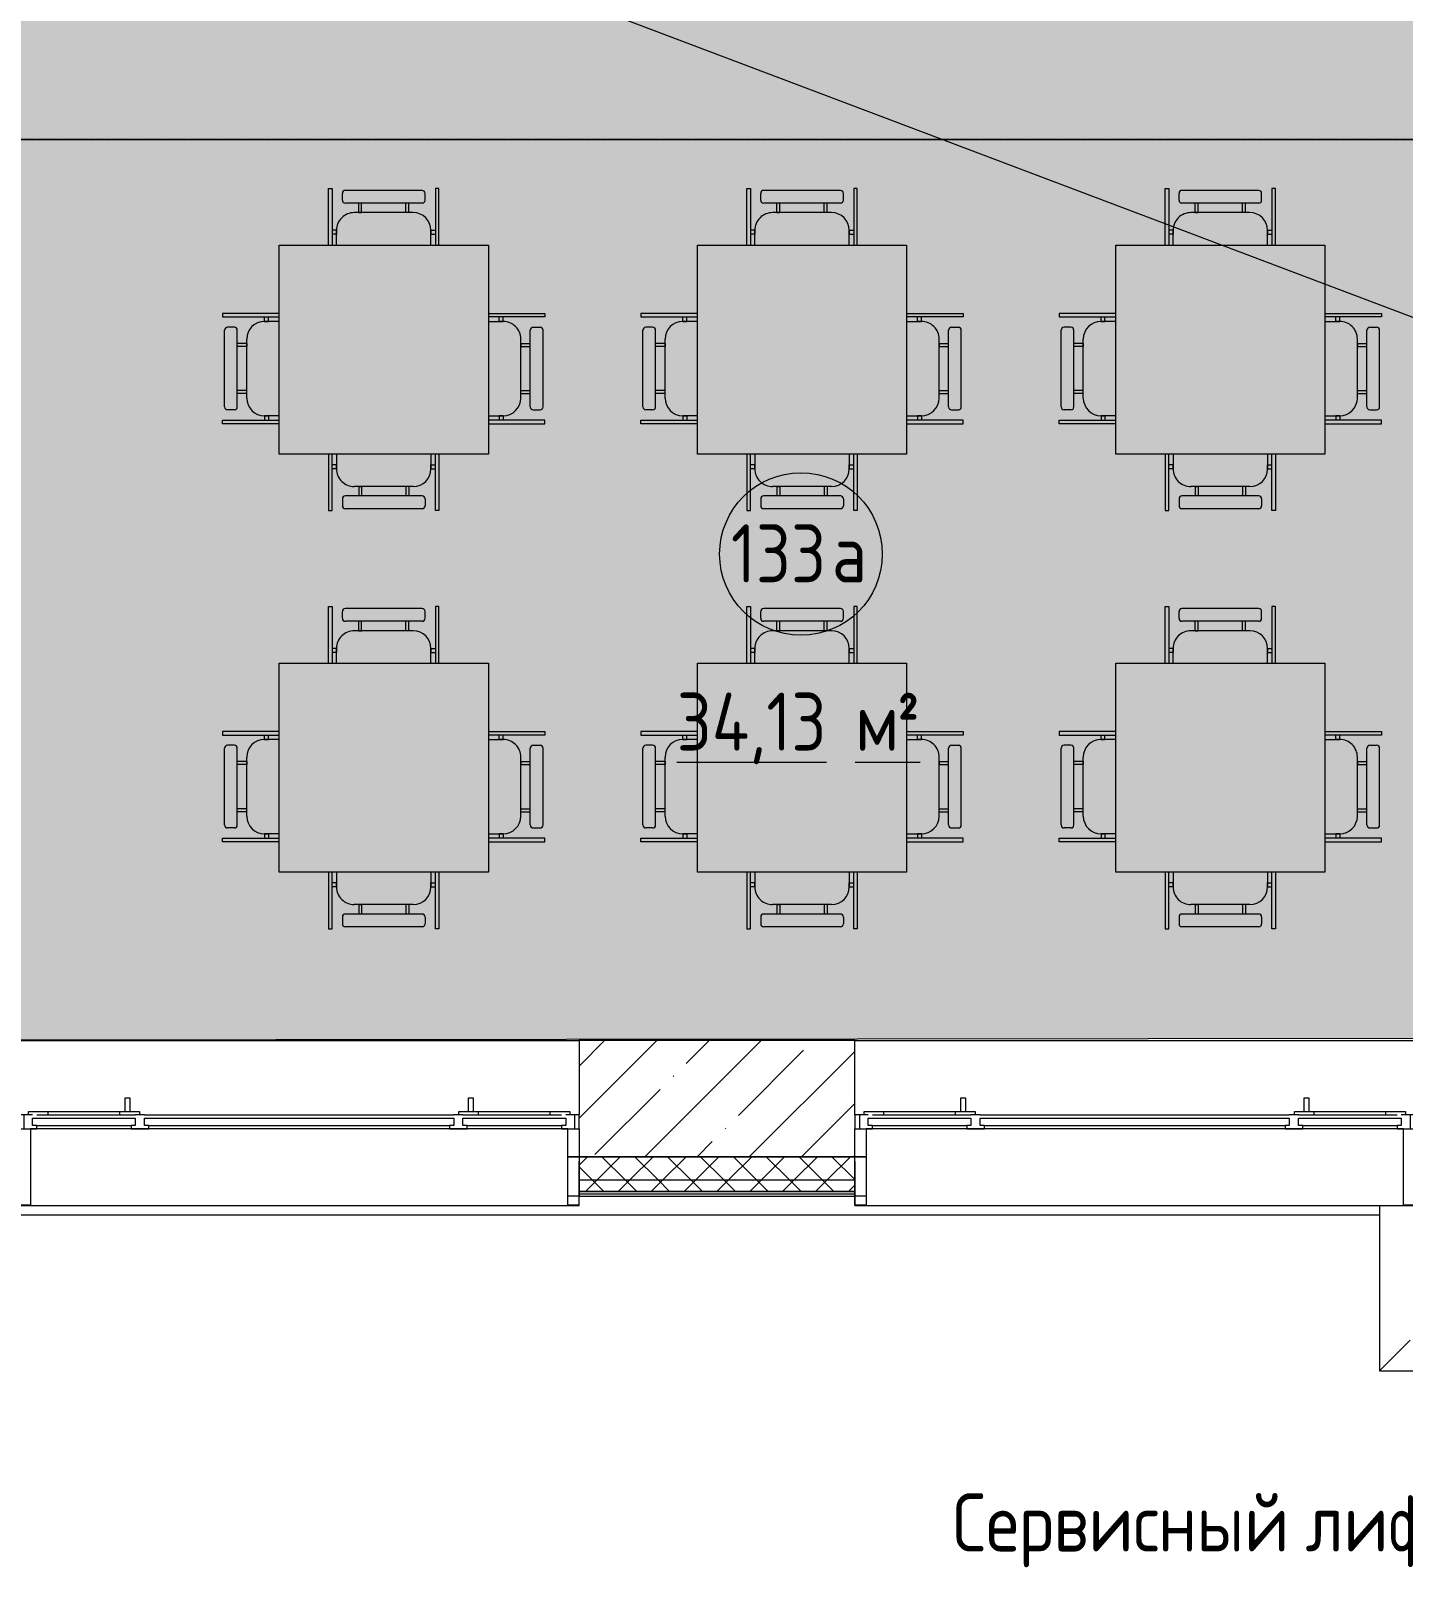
# Model space of a CAD drawing. Header units: millimetres. Extents: x -515342 to 330399, y -224905 to 507333.
# Drawn here: x -300684 to -294778, y -34891 to -28276 of the extents above; entities that cross this region are included whole.
import ezdxf

# ---------------------------------------------------------------- set-up
doc = ezdxf.new("R2010")
doc.units = ezdxf.units.MM
doc.linetypes.add('ASVP_Штриховая_ш3 п1_5', pattern=[4.5, 3, -1.5])
doc.layers.get('0').update_dxf_attribs({"lineweight": 0})
for name, color, linetype, lineweight in [('_ Окна', 7, 'Continuous', 0), ('Аннотация', 7, 'Continuous', 0), ('Витраж', 7, 'Continuous', 0), ('Линии разделители', 7, 'ASVP_Штриховая_ш3 п1_5', 0), ('Марки помещений', 7, 'Continuous', 0), ('Мебель', 7, 'Continuous', 0), ('Ограждение', 7, 'Continuous', 0), ('Окна', 7, 'Continuous', 0), ('Перекрытие', 7, 'Continuous', 0), ('Стены внутренние', 7, 'Continuous', 0), ('Стены наружные', 7, 'Continuous', 0), ('Стены несущие', 7, 'Continuous', 0), ('Стены отделка', 7, 'Continuous', 0), ('Стены штриховка', 7, 'Continuous', 0), ('экспертиза ДУ', 1, 'Continuous', 0), ('экспертиза условные обозначения', 1, 'Continuous', 0)]:
    doc.layers.add(name, color=color, linetype=linetype, lineweight=lineweight)
doc.styles.add('GOST Common_1', font='', dxfattribs={"width": 0.9, "height": 250})
doc.styles.add('GOST Common_2', font='', dxfattribs={"width": 0.9, "height": 250})
doc.styles.get('GOST Common_1').set_extended_font_data('GOST Common')
doc.styles.get('GOST Common_2').set_extended_font_data('GOST Common')
pattern_1 = [(45, (0, 0), (-70.71068, 70.71068), []), (135, (0, 0), (-70.71068, -70.71068), [])]

# ---------------------------------------------------------------- blocks, each defined once
blk = doc.blocks.new('Окно_ПВХ_3Створки_1Фрамуга-верх - АР_Окно_ОП_1820_h_х2370_3ст2фр-в-9695517-О_АР_П_1_0_000_План 1 этажа')
at = {"layer": '_ Окна'}
for p, q in [((-1129, 130), (-1205, 130)), ((-1205, 130), (-1205, 70)), ((-1205, 70), (-1147, 70)), ((-1185, 70), (-1185, 130)), ((-1165, 56), (-1165, 70)), ((-1147, 84), (-1147, 116)), ((-1147, 116), (-1129, 116)), ((-705, 84), (-1147, 84)), ((-1129, 116), (-1129, 130)), ((-723, 116), (-1129, 116)), ((-1080, 70), (-1080, 56)), ((-772, 70), (-772, 56)), ((-647, 130), (-723, 130)), ((-723, 130), (-723, 116)), ((-723, 116), (-705, 116)), ((-705, 116), (-705, 84)), ((-705, 70), (-665, 70)), ((-687, 70), (-687, 56)), ((-665, 84), (-665, 116)), ((-665, 116), (-647, 116)), ((665, 84), (-665, 84)), ((-647, 116), (-647, 130)), ((647, 116), (-647, 116)), ((723, 130), (647, 130)), ((647, 130), (647, 116)), ((647, 116), (665, 116)), ((665, 116), (665, 84)), ((665, 70), (705, 70)), ((687, 56), (687, 70)), ((705, 84), (705, 116)), ((705, 116), (723, 116)), ((1147, 84), (705, 84)), ((723, 116), (723, 130)), ((1129, 116), (723, 116)), ((772, 70), (772, 56)), ((1080, 70), (1080, 56)), ((1129, 130), (1129, 116)), ((1205, 130), (1129, 130)), ((1129, 116), (1147, 116)), ((1147, 116), (1147, 84)), ((1147, 70), (1205, 70)), ((1165, 70), (1165, 56)), ((1185, 70), (1185, 130)), ((1205, 70), (1205, 130)), ((-1080, 56), (-1165, 56)), ((-687, 56), (-772, 56)), ((772, 56), (687, 56)), ((1165, 56), (1080, 56))]:
    blk.add_line(p, q, dxfattribs=at)
at = {"layer": 'Окна'}
for p, q in [((-1129, 130), (-723, 130)), ((-705, 70), (-1129, 70)), ((665, 70), (-665, 70)), ((-647, 130), (647, 130)), ((1129, 70), (705, 70)), ((723, 130), (1129, 130)), ((-772, 56), (-1080, 56)), ((-748.5, -4), (-748.5, 56)), ((-728.5, 56), (-728.5, -4)), ((728.5, -4), (728.5, 56)), ((748.5, 56), (748.5, -4)), ((1080, 56), (772, 56)), ((-728.5, -4), (-748.5, -4)), ((748.5, -4), (728.5, -4))]:
    blk.add_line(p, q, dxfattribs=at)
blk = doc.blocks.new('Окно_ПВХ_3Створки_1Фрамуга-верх - АР_Окно_ОП_1820_h_х2370_3ст2фр-в-9801112-О_АР_П_1_0_000_План 1 этажа')
at = {"layer": '_ Окна'}
for p, q in [((-1129, 130), (-1205, 130)), ((-1205, 130), (-1205, 70)), ((-1205, 70), (-1147, 70)), ((-1185, 70), (-1185, 130)), ((-1165, 56), (-1165, 70)), ((-1147, 84), (-1147, 116)), ((-1147, 116), (-1129, 116)), ((-705, 84), (-1147, 84)), ((-1129, 116), (-1129, 130)), ((-723, 116), (-1129, 116)), ((-1080, 70), (-1080, 56)), ((-772, 70), (-772, 56)), ((-647, 130), (-723, 130)), ((-723, 130), (-723, 116)), ((-723, 116), (-705, 116)), ((-705, 116), (-705, 84)), ((-705, 70), (-665, 70)), ((-687, 70), (-687, 56)), ((-665, 84), (-665, 116)), ((-665, 116), (-647, 116)), ((665, 84), (-665, 84)), ((-647, 116), (-647, 130)), ((647, 116), (-647, 116)), ((723, 130), (647, 130)), ((647, 130), (647, 116)), ((647, 116), (665, 116)), ((665, 116), (665, 84)), ((665, 70), (705, 70)), ((687, 56), (687, 70)), ((705, 84), (705, 116)), ((705, 116), (723, 116)), ((1147, 84), (705, 84)), ((723, 116), (723, 130)), ((1129, 116), (723, 116)), ((772, 70), (772, 56)), ((1080, 70), (1080, 56)), ((1129, 130), (1129, 116)), ((1205, 130), (1129, 130)), ((1129, 116), (1147, 116)), ((1147, 116), (1147, 84)), ((1147, 70), (1205, 70)), ((1165, 70), (1165, 56)), ((1185, 70), (1185, 130)), ((1205, 70), (1205, 130)), ((-1080, 56), (-1165, 56)), ((-687, 56), (-772, 56)), ((772, 56), (687, 56)), ((1165, 56), (1080, 56))]:
    blk.add_line(p, q, dxfattribs=at)
at = {"layer": 'Окна'}
for p, q in [((-1129, 130), (-723, 130)), ((-705, 70), (-1129, 70)), ((665, 70), (-665, 70)), ((-647, 130), (647, 130)), ((1129, 70), (705, 70)), ((723, 130), (1129, 130)), ((-772, 56), (-1080, 56)), ((-748.5, -4), (-748.5, 56)), ((-728.5, 56), (-728.5, -4)), ((728.5, -4), (728.5, 56)), ((748.5, 56), (748.5, -4)), ((1080, 56), (772, 56)), ((-728.5, -4), (-748.5, -4)), ((748.5, -4), (728.5, -4))]:
    blk.add_line(p, q, dxfattribs=at)
blk = doc.blocks.new('Прямоугольный импост - АР_Откос_Металлический_50х330 Белый Левый-V35-О_АР_П_1_0_000_План 1 этажа')
at = {"layer": 'Витраж'}
for p, q in [((79974.6, 2594.9), (77664.6, 2594.9)), ((77664.6, 2264.9), (79974.6, 2264.9))]:
    blk.add_line(p, q, dxfattribs=at)
blk = doc.blocks.new('Прямоугольный импост - АР_Откос_Металлический_50х330 Белый Правый-V33-О_АР_П_1_0_000_План 1 этажа')
at = {"layer": 'Витраж', "lineweight": 18}
for p, q in [((-50, -40), (-50, 290)), ((-50, 290), (-49, 290)), ((-49, 290), (-49, -39)), ((-1, -39), (-1, 150)), ((-1, 150), (0, 150)), ((0, 150), (0, -40)), ((0, -40), (-50, -40)), ((-49, -39), (-1, -39))]:
    blk.add_line(p, q, dxfattribs=at)
blk = doc.blocks.new('Прямоугольный импост - АР_Откос_Металлический_50х330 Белый Левый-V34-О_АР_П_1_0_000_План 1 этажа')
at = {"layer": 'Витраж', "lineweight": 18}
for p, q in [((-50, 290), (-50, -40)), ((-49, 290), (-50, 290)), ((-49, -39), (-49, 290)), ((0, 150), (-1, 150)), ((-1, 150), (-1, -39)), ((0, -40), (0, 150)), ((-50, -40), (0, -40)), ((-1, -39), (-49, -39))]:
    blk.add_line(p, q, dxfattribs=at)
blk = doc.blocks.new('Прямоугольный импост - АР_Откос_Металлический_50х330 Коричневый Левый-9899771-О_АР_П_1_0_000_План 1 этажа')
at = {"layer": 'Витраж'}
for p, q in [((76378.8, 2594.9), (74068.8, 2594.9)), ((74068.8, 2264.9), (76378.8, 2264.9))]:
    blk.add_line(p, q, dxfattribs=at)
blk = doc.blocks.new('Прямоугольный импост - АР_Откос_Металлический_50х330 Коричневый Правый-9899914-О_АР_П_1_0_000_План 1 этажа')
at = {"layer": 'Витраж', "lineweight": 18}
for p, q in [((-50, -40), (-50, 290)), ((-50, 290), (-49, 290)), ((-49, 290), (-49, -39)), ((-1, -39), (-1, 150)), ((-1, 150), (0, 150)), ((0, 150), (0, -40)), ((0, -40), (-50, -40)), ((-49, -39), (-1, -39))]:
    blk.add_line(p, q, dxfattribs=at)
blk = doc.blocks.new('Прямоугольный импост - АР_Откос_Металлический_50х330 Коричневый Левый-9899768-О_АР_П_1_0_000_План 1 этажа')
at = {"layer": 'Витраж', "lineweight": 18}
for p, q in [((-50, 290), (-50, -40)), ((-49, 290), (-50, 290)), ((-49, -39), (-49, 290)), ((0, 150), (-1, 150)), ((-1, 150), (-1, -39)), ((0, -40), (0, 150)), ((-50, -40), (0, -40)), ((-1, -39), (-49, -39))]:
    blk.add_line(p, q, dxfattribs=at)
blk = doc.blocks.new('Ограждение - Ограждение-9978475-О_АР_П_1_0_000_План 1 этажа')
at = {"layer": 'Ограждение'}
blk.add_line((79872.6, 2223), (61050, 2223), dxfattribs=at)
blk = doc.blocks.new('Ограждение - Ограждение-9985969-О_АР_П_1_0_000_План 1 этажа')
at = {"layer": 'Ограждение'}
for p, q in [((79872.6, 2264.9), (79872.6, 1552.9)), ((81911.6, 1552.9), (81911.6, 2304.9)), ((79872.6, 1552.9), (80004.6, 1684.9)), ((81911.6, 1552.9), (81779.6, 1684.9)), ((79872.6, 1552.9), (81911.6, 1552.9))]:
    blk.add_line(p, q, dxfattribs=at)
blk = doc.blocks.new('СД_Люблино_Фасады_rvt-1-О_АР_П_1_0_000_План 1 этажа')
at = {"layer": 'Стены внутренние'}
h = blk.add_hatch(dxfattribs=at)
h.set_pattern_fill('FP_1', color=256, style=0, pattern_type=2)
h.set_pattern_definition([(45, (0, 0), (-224.5064, 224.5064), []), (45, (224.5, 0), (-224.5064, 224.5064), [396.875, -79.375, 3.353, -76.022])])
h.paths.add_polyline_path([(80024.6, 2475), (82424.6, 2475), (82424.6, 2975), (80024.6, 2975), (80024.6, 2595)])
h.paths.add_polyline_path([(84034.6, 2475), (85825, 2475), (85825, 2975), (84034.6, 2975), (84034.6, 2595)])
h.paths.add_polyline_path([(77241.8, 2475), (77614.6, 2475), (77614.6, 2975), (76428.8, 2975), (76428.8, 2475)])
h.paths.add_polyline_path([(71654.3, 2475), (74018.8, 2475), (74018.8, 2975), (71654.3, 2975), (71654.3, 2595)])
h.paths.add_polyline_path([(70044.3, 2475), (70044.3, 2975), (68833.2, 2975), (68833.2, 2475), (69547.1, 2475)])
h.paths.add_polyline_path([(66581.6, 2475), (67223.2, 2475), (67223.2, 2975), (66055, 2975), (66055, 2475)])
h.paths.add_polyline_path([(63916.6, 2475), (64445, 2475), (64445, 2975), (63279.5, 2975), (63279.5, 2475)])
h.paths.add_polyline_path([(59655, 2475), (61669.5, 2475), (61669.5, 2975), (59655, 2974.9)])
at = {"layer": 'Стены наружные'}
h = blk.add_hatch(dxfattribs=at)
h.set_pattern_fill('FP_10', color=256, style=0, pattern_type=2)
h.set_pattern_definition(pattern_1)
h.paths.add_polyline_path([(71654.3, 2374.9), (74018.8, 2374.9), (74018.8, 2474.9), (71654.3, 2474.9), (71654.3, 2460.4)])
h.paths.add_polyline_path([(77614.6, 2374.9), (77614.6, 2474.9), (76428.8, 2474.9), (76428.8, 2374.9), (77241.8, 2374.9)])
h.paths.add_polyline_path([(63279.5, 2374.9), (64445, 2374.9), (64445, 2474.9), (63279.5, 2474.9), (63279.5, 2460.4)])
h.paths.add_polyline_path([(60363.2, 2374.9), (61669.5, 2374.9), (61669.5, 2474.9), (60325, 2474.9), (60325, 2374.9)])
h.paths.add_polyline_path([(66581.6, 2374.9), (67223.2, 2374.9), (67223.2, 2474.9), (66055, 2474.9), (66055, 2374.9)])
h.paths.add_polyline_path([(60265, 2374.9), (60315, 2374.9), (60315, 2474.9), (60165, 2474.9), (60165, 2374.9)])
h.paths.add_polyline_path([(70044.3, 2374.9), (70044.3, 2474.9), (68833.2, 2474.9), (68833.2, 2374.9), (69246.7, 2374.9)])
h = blk.add_hatch(dxfattribs=at)
h.set_pattern_fill('FP_10', color=256, style=0, pattern_type=2)
h.set_pattern_definition(pattern_1)
h.paths.add_polyline_path([(77241.8, 2324.9), (77614.6, 2324.9), (77614.6, 2374.9), (76428.8, 2374.9), (76428.8, 2324.9)])
h.paths.add_polyline_path([(63279.5, 2324.9), (64445, 2324.9), (64445, 2374.9), (63279.5, 2374.9)])
h.paths.add_polyline_path([(73688.4, 2324.9), (74018.8, 2324.9), (74018.8, 2374.9), (71654.3, 2374.9), (71654.3, 2324.9), (71911.7, 2324.9)])
h.paths.add_polyline_path([(66055, 2324.9), (67223.2, 2324.9), (67223.2, 2374.9), (66055, 2374.9)])
h.paths.add_polyline_path([(68833.2, 2324.9), (70044.3, 2324.9), (70044.3, 2374.9), (68833.2, 2374.9)])
h.paths.add_polyline_path([(60325, 2324.9), (61669.5, 2324.9), (61669.5, 2374.9), (60325, 2374.9)])
h.paths.add_polyline_path([(60265, 2324.9), (60315, 2324.9), (60315, 2374.9), (60265, 2374.9)])
at = {"layer": 'Стены внутренние'}
for p, q in [((74018.8, 2975), (76428.8, 2975)), ((77614.6, 2975), (80024.6, 2975)), ((76428.8, 2475), (76379.8, 2475)), ((77663.6, 2475), (77614.6, 2475)), ((76428, 2304.9), (76379.7, 2304.9)), ((77663.7, 2304.9), (77615.4, 2304.9))]:
    blk.add_line(p, q, dxfattribs=at)
at = {"layer": 'Стены наружные'}
for p, q in [((76379.8, 2474.9), (76428.8, 2474.9)), ((77614.6, 2474.9), (77663.6, 2474.9))]:
    blk.add_line(p, q, dxfattribs=at)
at = {"layer": 'Стены несущие'}
for p, q in [((77614.6, 2975), (76428.8, 2975)), ((76428.8, 2975), (76428.8, 2655)), ((77614.6, 2655), (77614.6, 2975)), ((76428.8, 2595), (76428.8, 2475)), ((77614.6, 2475), (77614.6, 2595)), ((76428.8, 2475), (77614.6, 2475))]:
    blk.add_line(p, q, dxfattribs=at)
at = {"layer": 'Стены отделка', "lineweight": 9}
for p, q in [((77614.6, 2474.9), (76428.8, 2474.9)), ((76428.8, 2474.9), (76428.8, 2374.9)), ((77614.6, 2374.9), (77614.6, 2474.9)), ((76428.8, 2374.9), (76428.8, 2324.9)), ((76428.8, 2324.9), (76428.8, 2314.9)), ((77614.6, 2324.9), (77614.6, 2374.9)), ((77614.6, 2314.9), (77614.6, 2324.9)), ((76428.8, 2314.9), (76428.8, 2304.9)), ((76428.8, 2304.9), (77614.6, 2304.9)), ((77614.6, 2304.9), (77614.6, 2314.9))]:
    blk.add_line(p, q, dxfattribs=at)
at = {"layer": 'Стены штриховка'}
for p, q in [((76428.8, 2374.9), (77614.6, 2374.9)), ((76428.8, 2324.9), (77614.6, 2324.9)), ((77614.6, 2324.9), (76428.8, 2324.9)), ((76428.8, 2314.9), (77614.6, 2314.9))]:
    blk.add_line(p, q, dxfattribs=at)
at = {"layer": 'Витраж', "lineweight": 9, "extrusion": (0, 0, -1)}
for name, p in [('Прямоугольный импост - АР_Откос_Металлический_50х330 Коричневый Правый-9899914-О_АР_П_1_0_000_План 1 этажа', (-74018.8, 2304.9)), ('Прямоугольный импост - АР_Откос_Металлический_50х330 Белый Правый-V33-О_АР_П_1_0_000_План 1 этажа', (-77614.6, 2304.9))]:
    blk.add_blockref(name, p, dxfattribs=at)
at = {"layer": 'Витраж', "lineweight": 9}
for name, p in [('Прямоугольный импост - АР_Откос_Металлический_50х330 Коричневый Левый-9899771-О_АР_П_1_0_000_План 1 этажа', (0, 0)), ('Прямоугольный импост - АР_Откос_Металлический_50х330 Коричневый Левый-9899768-О_АР_П_1_0_000_План 1 этажа', (76428.8, 2304.9)), ('Прямоугольный импост - АР_Откос_Металлический_50х330 Белый Левый-V35-О_АР_П_1_0_000_План 1 этажа', (0, 0)), ('Прямоугольный импост - АР_Откос_Металлический_50х330 Белый Левый-V34-О_АР_П_1_0_000_План 1 этажа', (80024.6, 2304.9))]:
    blk.add_blockref(name, p, dxfattribs=at)
at = {"layer": 'Ограждение', "lineweight": 9}
for name in ['Ограждение - Ограждение-9978475-О_АР_П_1_0_000_План 1 этажа', 'Ограждение - Ограждение-9985969-О_АР_П_1_0_000_План 1 этажа']:
    blk.add_blockref(name, (0, 0), dxfattribs=at)
at = {"layer": 'Окна', "lineweight": 9, "rotation": 180}
for name, p in [('Окно_ПВХ_3Створки_1Фрамуга-верх - АР_Окно_ОП_1820_h_х2370_3ст2фр-в-9801112-О_АР_П_1_0_000_План 1 этажа', (75223.8, 2725)), ('Окно_ПВХ_3Створки_1Фрамуга-верх - АР_Окно_ОП_1820_h_х2370_3ст2фр-в-9695517-О_АР_П_1_0_000_План 1 этажа', (78819.6, 2725))]:
    blk.add_blockref(name, p, dxfattribs=at)
blk = doc.blocks.new('Стол-Прямоугольный - 900х900 мм-8752863-О_АР_П_1_0_000_План 1 этажа')
at = {"layer": 'Мебель'}
for p, q in [((-450, 450), (450, 450)), ((-450, -450), (-450, 450)), ((450, 450), (450, -450)), ((450, -450), (-450, -450))]:
    blk.add_line(p, q, dxfattribs=at)
blk = doc.blocks.new('Стул-Штабель - Стул-Штабель-V14-О_АР_П_1_0_000_План 1 этажа')
at = {"layer": 'Мебель'}
for p, q in [((-416.6, -108.9), (-416.6, 134.5)), ((-416.6, 134.5), (-401.3, 134.5)), ((-401.3, 134.5), (-401.3, -108.9)), ((43.2, 134.5), (43.2, -108.9)), ((58.6, 134.5), (43.2, 134.5)), ((58.6, -108.9), (58.6, 134.5)), ((-356.8, 84.1), (-356.8, 113.6)), ((-344.1, 126.3), (-13.9, 126.3)), ((-344.1, 71.4), (-13.9, 71.4)), ((-286.9, 30.8), (-286.9, 71.4)), ((-274.2, 30.8), (-274.2, 71.4)), ((-83.8, 30.8), (-83.8, 71.4)), ((-71.1, 30.8), (-71.1, 71.4)), ((-1.2, 84.1), (-1.2, 113.6)), ((-306, 30.8), (-52, 30.8)), ((-286.9, 30.8), (-274.2, 30.8)), ((-71.1, 30.8), (-83.8, 30.8)), ((-401.3, -45.4), (-401.3, -62.4)), ((-382.2, -45.4), (-401.3, -45.4)), ((-382.2, -62.4), (-401.3, -62.4)), ((-382.2, -45.4), (-382.2, -62.4)), ((-382.2, -108.9), (-382.2, -45.4)), ((24.2, -45.4), (24.2, -62.4)), ((24.2, -45.4), (43.2, -45.4)), ((24.2, -108.9), (24.2, -45.4)), ((24.2, -62.4), (43.2, -62.4)), ((43.2, -45.4), (43.2, -62.4))]:
    blk.add_line(p, q, dxfattribs=at)
for centre, radius, start, end in [((-344.1, 113.6), 12.7, 90, 180), ((-344.1, 84.1), 12.7, 180, 270), ((-13.9, 113.6), 12.7, 360, 90), ((-13.9, 84.1), 12.7, 270, 0), ((-306, -45.4), 76.2, 90, 180), ((-52, -45.4), 76.2, 360, 90)]:
    blk.add_arc(centre, radius, start, end, dxfattribs=at)
blk = doc.blocks.new('Стул-Штабель - Стул-Штабель-V15-О_АР_П_1_0_000_План 1 этажа')
at = {"layer": 'Мебель'}
for p, q in [((-416.6, 108.9), (-416.6, -134.5)), ((-401.3, -134.5), (-401.3, 108.9)), ((-382.2, 108.9), (-382.2, 45.4)), ((24.2, 108.9), (24.2, 45.4)), ((43.2, -134.5), (43.2, 108.9)), ((58.6, 108.9), (58.6, -134.5)), ((-401.3, 45.4), (-401.3, 62.4)), ((-382.2, 62.4), (-401.3, 62.4)), ((-382.2, 45.4), (-401.3, 45.4)), ((-382.2, 45.4), (-382.2, 62.4)), ((24.2, 62.4), (43.2, 62.4)), ((24.2, 45.4), (24.2, 62.4)), ((24.2, 45.4), (43.2, 45.4)), ((43.2, 45.4), (43.2, 62.4)), ((-306, -30.8), (-52, -30.8)), ((-286.9, -30.8), (-286.9, -71.4)), ((-286.9, -30.8), (-274.2, -30.8)), ((-274.2, -30.8), (-274.2, -71.4)), ((-83.8, -30.8), (-83.8, -71.4)), ((-71.1, -30.8), (-83.8, -30.8)), ((-71.1, -30.8), (-71.1, -71.4)), ((-356.8, -84.1), (-356.8, -113.6)), ((-344.1, -71.4), (-13.9, -71.4)), ((-344.1, -126.3), (-13.9, -126.3)), ((-1.2, -84.1), (-1.2, -113.6)), ((-416.6, -134.5), (-401.3, -134.5)), ((58.6, -134.5), (43.2, -134.5))]:
    blk.add_line(p, q, dxfattribs=at)
for centre, radius, start, end in [((-306, 45.4), 76.2, 180, 270), ((-52, 45.4), 76.2, 270, 0), ((-344.1, -84.1), 12.7, 90, 180), ((-344.1, -113.6), 12.7, 180, 270), ((-13.9, -84.1), 12.7, 360, 90), ((-13.9, -113.6), 12.7, 270, 0)]:
    blk.add_arc(centre, radius, start, end, dxfattribs=at)
blk = doc.blocks.new('Стул-Штабель - Стул-Штабель-V16-О_АР_П_1_0_000_План 1 этажа')
at = {"layer": 'Мебель'}
for p, q in [((-416.6, -108.9), (-416.6, 134.5)), ((-416.6, 134.5), (-401.3, 134.5)), ((-401.3, 134.5), (-401.3, -108.9)), ((43.2, 134.5), (43.2, -108.9)), ((58.6, 134.5), (43.2, 134.5)), ((58.6, -108.9), (58.6, 134.5)), ((-356.8, 84.1), (-356.8, 113.6)), ((-344.1, 126.3), (-13.9, 126.3)), ((-344.1, 71.4), (-13.9, 71.4)), ((-286.9, 30.8), (-286.9, 71.4)), ((-274.2, 30.8), (-274.2, 71.4)), ((-83.8, 30.8), (-83.8, 71.4)), ((-71.1, 30.8), (-71.1, 71.4)), ((-1.2, 84.1), (-1.2, 113.6)), ((-306, 30.8), (-52, 30.8)), ((-286.9, 30.8), (-274.2, 30.8)), ((-71.1, 30.8), (-83.8, 30.8)), ((-401.3, -45.4), (-401.3, -62.4)), ((-382.2, -45.4), (-401.3, -45.4)), ((-382.2, -62.4), (-401.3, -62.4)), ((-382.2, -45.4), (-382.2, -62.4)), ((-382.2, -108.9), (-382.2, -45.4)), ((24.2, -45.4), (24.2, -62.4)), ((24.2, -45.4), (43.2, -45.4)), ((24.2, -108.9), (24.2, -45.4)), ((24.2, -62.4), (43.2, -62.4)), ((43.2, -45.4), (43.2, -62.4))]:
    blk.add_line(p, q, dxfattribs=at)
for centre, radius, start, end in [((-344.1, 113.6), 12.7, 90, 180), ((-344.1, 84.1), 12.7, 180, 270), ((-13.9, 113.6), 12.7, 360, 90), ((-13.9, 84.1), 12.7, 270, 0), ((-306, -45.4), 76.2, 90, 180), ((-52, -45.4), 76.2, 360, 90)]:
    blk.add_arc(centre, radius, start, end, dxfattribs=at)
blk = doc.blocks.new('Стул-Штабель - Стул-Штабель-V17-О_АР_П_1_0_000_План 1 этажа')
at = {"layer": 'Мебель'}
for p, q in [((-416.6, 108.9), (-416.6, -134.5)), ((-401.3, -134.5), (-401.3, 108.9)), ((-382.2, 108.9), (-382.2, 45.4)), ((24.2, 108.9), (24.2, 45.4)), ((43.2, -134.5), (43.2, 108.9)), ((58.6, 108.9), (58.6, -134.5)), ((-401.3, 45.4), (-401.3, 62.4)), ((-382.2, 62.4), (-401.3, 62.4)), ((-382.2, 45.4), (-401.3, 45.4)), ((-382.2, 45.4), (-382.2, 62.4)), ((24.2, 62.4), (43.2, 62.4)), ((24.2, 45.4), (24.2, 62.4)), ((24.2, 45.4), (43.2, 45.4)), ((43.2, 45.4), (43.2, 62.4)), ((-306, -30.8), (-52, -30.8)), ((-286.9, -30.8), (-286.9, -71.4)), ((-286.9, -30.8), (-274.2, -30.8)), ((-274.2, -30.8), (-274.2, -71.4)), ((-83.8, -30.8), (-83.8, -71.4)), ((-71.1, -30.8), (-83.8, -30.8)), ((-71.1, -30.8), (-71.1, -71.4)), ((-356.8, -84.1), (-356.8, -113.6)), ((-344.1, -71.4), (-13.9, -71.4)), ((-344.1, -126.3), (-13.9, -126.3)), ((-1.2, -84.1), (-1.2, -113.6)), ((-416.6, -134.5), (-401.3, -134.5)), ((58.6, -134.5), (43.2, -134.5))]:
    blk.add_line(p, q, dxfattribs=at)
for centre, radius, start, end in [((-306, 45.4), 76.2, 180, 270), ((-52, 45.4), 76.2, 270, 0), ((-344.1, -84.1), 12.7, 90, 180), ((-344.1, -113.6), 12.7, 180, 270), ((-13.9, -84.1), 12.7, 360, 90), ((-13.9, -113.6), 12.7, 270, 0)]:
    blk.add_arc(centre, radius, start, end, dxfattribs=at)
blk = doc.blocks.new('ASVP_Марка_Помещение_ДваЗначения - Номер Площадь-685795-О_АР_П_1_0_000_План 1 этажа')
at = {"layer": 'Марки помещений'}
blk.add_circle((0, 0), 3.5, dxfattribs=at)

msp = doc.modelspace()

# ---------------------------------------------------------------- hatches: boundary and pattern name
at = {"layer": 'экспертиза условные обозначения'}
h = msp.add_hatch(dxfattribs=at)
h.set_pattern_fill('GRASS', color=3, scale=24)
h.set_pattern_definition([(90, (-374753.14, -35598.53), (-431.0523, 431.0523), [114.3, -747.8046]), (45, (-374753.14, -35598.5), (-431.0523, 431.0523), [114.3, -495.3]), (135, (-374753.14, -35598.5), (-431.0523, -431.0523), [114.3, -495.3])])
h.paths.add_polyline_path([(-318658.1427, -27198.5295), (-318308.1427, -27198.5295), (-318308.1427, -26598.5295), (-273318.1427, -26598.5295), (-273318.1427, -29013.5295), (-276943.1427, -29013.5295), (-276943.1427, -29403.5295), (-276173.1427, -29403.5295), (-276173.1427, -32473.5894), (-279060.6037, -32473.5894), (-279032.2134, -29003.5295), (-283878.1427, -29003.5295), (-283878.1427, -32198.5894), (-285248.1427, -32198.5894), (-285248.1427, -29003.5295), (-289153.1427, -29003.5295), (-289153.1427, -28753.7894), (-293372.3527, -28753.7894), (-293372.3527, -32613.5894), (-302134.3783, -32622.5978), (-302134.3783, -28774.0894), (-304358.8783, -28774.0894), (-304358.8783, -28728.5894), (-318308.1427, -28728.5894), (-318308.1427, -28598.5295), (-318658.1427, -28598.5295)])

# ---------------------------------------------------------------- linework, layer by layer
at = {"layer": 'Линии разделители'}
msp.add_line((-293388.1427, -28743.5295), (-304423.1427, -28743.5295), dxfattribs=at)
at = {"layer": 'Перекрытие'}
msp.add_line((-304423.1427, -28743.5295), (-293388.1427, -28743.5295), dxfattribs=at)
at = {"layer": 'экспертиза ДУ'}
msp.add_lwpolyline([(-287176.361, -32372.9313), (-451777.9117, 29956.5807)], dxfattribs=at)
at = {"layer": 'экспертиза условные обозначения', "color": 3}
msp.add_lwpolyline([(-318308.1427, -26598.5295), (-273318.1427, -26598.5295), (-273318.1427, -29013.5295), (-276943.1427, -29013.5295), (-276943.1427, -29403.5295), (-276173.1427, -29403.5295), (-276173.1427, -32473.5894), (-279060.6037, -32473.5894), (-279032.2134, -29003.5295), (-283878.1427, -29003.5295), (-283878.1427, -32198.5894), (-285248.1427, -32198.5894), (-285248.1427, -29003.5295), (-289153.1427, -29003.5295), (-289153.1427, -28753.7894), (-293372.3527, -28753.7894), (-293372.3527, -32613.5894), (-302134.3783, -32622.5978), (-302134.3783, -28774.0894), (-304358.8783, -28774.0894), (-304358.8783, -28728.5894), (-318308.1427, -28728.5894)], dxfattribs=at)

# ---------------------------------------------------------------- block references
msp.add_blockref('СД_Люблино_Фасады_rvt-1-О_АР_П_1_0_000_План 1 этажа', (-374753.1427, -35598.5295))
at = {"layer": 'Марки помещений', "xscale": 99.99999999999993, "yscale": 99.99999999999993, "zscale": 99.99999999999993}
msp.add_blockref('ASVP_Марка_Помещение_ДваЗначения - Номер Площадь-685795-О_АР_П_1_0_000_План 1 этажа', (-297369.9314, -30528.7022), dxfattribs=at)
at = {"layer": 'Мебель'}
for name, p, rotation in [('Стул-Штабель - Стул-Штабель-V17-О_АР_П_1_0_000_План 1 этажа', (-299344.2267, -29089.5976), 180), ('Стул-Штабель - Стул-Штабель-V17-О_АР_П_1_0_000_План 1 этажа', (-297544.2267, -29089.5976), 180), ('Стул-Штабель - Стул-Штабель-V17-О_АР_П_1_0_000_План 1 этажа', (-295744.2267, -29089.5976), 180), ('Стол-Прямоугольный - 900х900 мм-8752863-О_АР_П_1_0_000_План 1 этажа', (-299165.1776, -29648.5295), 180), ('Стол-Прямоугольный - 900х900 мм-8752863-О_АР_П_1_0_000_План 1 этажа', (-297365.1776, -29648.5295), 180), ('Стол-Прямоугольный - 900х900 мм-8752863-О_АР_П_1_0_000_План 1 этажа', (-295565.1776, -29648.5295), 180), ('Стул-Штабель - Стул-Штабель-V14-О_АР_П_1_0_000_План 1 этажа', (-299724.109, -29551.0956), 90.00000000000007), ('Стул-Штабель - Стул-Штабель-V15-О_АР_П_1_0_000_План 1 этажа', (-298606.2461, -29551.0956), 90.00000000000031), ('Стул-Штабель - Стул-Штабель-V14-О_АР_П_1_0_000_План 1 этажа', (-297924.109, -29551.0956), 90.00000000000007), ('Стул-Штабель - Стул-Штабель-V15-О_АР_П_1_0_000_План 1 этажа', (-296806.2461, -29551.0956), 90.00000000000031), ('Стул-Штабель - Стул-Штабель-V14-О_АР_П_1_0_000_План 1 этажа', (-296124.109, -29551.0956), 90.00000000000007), ('Стул-Штабель - Стул-Штабель-V15-О_АР_П_1_0_000_План 1 этажа', (-295006.2461, -29551.0956), 90.00000000000031), ('Стул-Штабель - Стул-Штабель-V16-О_АР_П_1_0_000_План 1 этажа', (-299344.2267, -30207.4614), 180), ('Стул-Штабель - Стул-Штабель-V16-О_АР_П_1_0_000_План 1 этажа', (-297544.2267, -30207.4614), 180), ('Стул-Штабель - Стул-Штабель-V16-О_АР_П_1_0_000_План 1 этажа', (-295744.2267, -30207.4614), 180), ('Стул-Штабель - Стул-Штабель-V17-О_АР_П_1_0_000_План 1 этажа', (-299344.2267, -30889.5976), 180), ('Стул-Штабель - Стул-Штабель-V17-О_АР_П_1_0_000_План 1 этажа', (-297544.2267, -30889.5976), 180), ('Стул-Штабель - Стул-Штабель-V17-О_АР_П_1_0_000_План 1 этажа', (-295744.2267, -30889.5976), 180), ('Стол-Прямоугольный - 900х900 мм-8752863-О_АР_П_1_0_000_План 1 этажа', (-299165.1776, -31448.5295), 180), ('Стол-Прямоугольный - 900х900 мм-8752863-О_АР_П_1_0_000_План 1 этажа', (-297365.1776, -31448.5295), 180), ('Стол-Прямоугольный - 900х900 мм-8752863-О_АР_П_1_0_000_План 1 этажа', (-295565.1776, -31448.5295), 180), ('Стул-Штабель - Стул-Штабель-V14-О_АР_П_1_0_000_План 1 этажа', (-299724.109, -31351.0956), 90.00000000000007), ('Стул-Штабель - Стул-Штабель-V15-О_АР_П_1_0_000_План 1 этажа', (-298606.2461, -31351.0956), 90.00000000000031), ('Стул-Штабель - Стул-Штабель-V14-О_АР_П_1_0_000_План 1 этажа', (-297924.109, -31351.0956), 90.00000000000007), ('Стул-Штабель - Стул-Штабель-V15-О_АР_П_1_0_000_План 1 этажа', (-296806.2461, -31351.0956), 90.00000000000031), ('Стул-Штабель - Стул-Штабель-V14-О_АР_П_1_0_000_План 1 этажа', (-296124.109, -31351.0956), 90.00000000000007), ('Стул-Штабель - Стул-Штабель-V15-О_АР_П_1_0_000_План 1 этажа', (-295006.2461, -31351.0956), 90.00000000000031), ('Стул-Штабель - Стул-Штабель-V16-О_АР_П_1_0_000_План 1 этажа', (-299344.2267, -32007.4614), 180), ('Стул-Штабель - Стул-Штабель-V16-О_АР_П_1_0_000_План 1 этажа', (-297544.2267, -32007.4614), 180), ('Стул-Штабель - Стул-Штабель-V16-О_АР_П_1_0_000_План 1 этажа', (-295744.2267, -32007.4614), 180)]:
    msp.add_blockref(name, p, dxfattribs=dict(at, rotation=rotation))

# ---------------------------------------------------------------- texts
at = {"layer": 'Аннотация', "char_height": 250, "attachment_point": 1, "style": 'GOST Common_1'}
for s, insert, width in [('Сервисный', (-296716.7061, -34573.3028), 1746.075375), ('лифт', (-295198.6592, -34573.3028), 880.252875)]:
    msp.add_mtext(s, dxfattribs=dict(at, insert=insert, width=width))
at = {"layer": 'Марки помещений', "char_height": 250, "attachment_point": 1}
for s, insert, width, style in [('133', (-297671.4386, -30400.9771), 526.708687, 'GOST Common_1'), ('\\fGOST Common|b0|i0|c204|p34|;\\W.9;а', (-297236.8605, -30400.9771), 216.455625, 'GOST Common_1'), ('\\L34,13 ', (-297904.5249, -31125.5076), 930.759187, 'GOST Common_1'), ('\\L\\fGOST Common|b0|i0|c238|p34|;\\W.9;\\L²', (-296957.978, -31125.5076), 165.949312, 'GOST Common_2'), ('\\L\\fGOST Common|b0|i0|c204|p34|;\\W.9;\\Lм', (-297136.5717, -31125.5076), 216.455625, 'GOST Common_1')]:
    msp.add_mtext(s, dxfattribs=dict(at, insert=insert, width=width, style=style))

doc.saveas('drawing.dxf')
